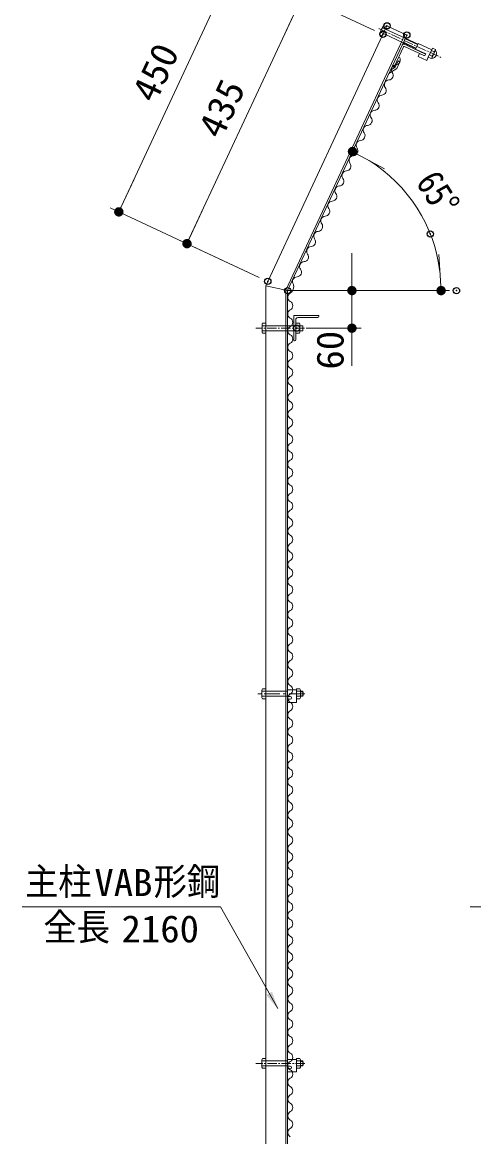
# Model space of a CAD drawing. Units: millimetres at full size. Extents: x -4455 to 4455, y -3150 to 3150.
# Drawn here: x -376 to 344, y -42 to 1737 of the extents above; entities that cross this region are included whole.
import ezdxf
from ezdxf.enums import TextEntityAlignment as Align

# ---------------------------------------------------------------- set-up
doc = ezdxf.new("R2010")
doc.units = ezdxf.units.MM
doc.header["$LTSCALE"] = 20
doc.header["$PDMODE"] = 32
doc.header["$PDSIZE"] = 10
for name, pattern in [('DASHED', [7.5, 6, -1.5]), ('USER1', [2, 1.25, -0.25, 0.25, -0.25]), ('USER3', [1.125, 0.75, -0.125, 0.125, -0.125]), ('USER4', [4.7625, 3.175, -1.5875])]:
    doc.linetypes.add(name, pattern=pattern)
for name, color, linetype, lineweight in [('0-1_SUNPOU', 1, 'Continuous', 18), ('0-4_6文字', 3, 'Continuous', 18), ('0-5_1部材', 7, 'Continuous', 18), ('0-6_8部品', 7, 'Continuous', 18), ('0-A_5寸法', 1, 'Continuous', 18), ('0-C_2網', 4, 'Continuous', 18), ('0-D_AMI', 3, 'Continuous', 18)]:
    doc.layers.add(name, color=color, linetype=linetype, lineweight=lineweight)
doc.layers.add('0-2_DEFPOINTS', color=7, linetype='Continuous')
doc.styles.add('ＭＳ ゴシック', font='')
doc.styles.get('ＭＳ ゴシック').set_extended_font_data('MS Gothic')

# ---------------------------------------------------------------- blocks, each defined once
blk = doc.blocks.new('M1')
at = {"layer": '0-1_SUNPOU'}
blk.add_line((-5, 0), (-38.58, 0), dxfattribs=at)
for points in [[(0, 0), (-5, 0), (-4.96, 0.63)], [(0, 0), (-4.96, -0.63), (-5, 0)], [(0, 0), (-4.96, 0.63), (-4.84, 1.24)], [(0, 0), (-4.84, -1.24), (-4.96, -0.63)], [(0, 0), (-4.84, 1.24), (-4.65, 1.84)], [(0, 0), (-4.65, -1.84), (-4.84, -1.24)], [(0, 0), (-4.65, 1.84), (-4.38, 2.41)], [(0, 0), (-4.38, -2.41), (-4.65, -1.84)], [(0, 0), (-4.38, 2.41), (-4.05, 2.94)], [(0, 0), (-4.05, -2.94), (-4.38, -2.41)], [(0, 0), (-4.05, 2.94), (-3.64, 3.42)], [(0, 0), (-3.64, -3.42), (-4.05, -2.94)], [(0, 0), (-3.64, 3.42), (-3.19, 3.85)], [(0, 0), (-3.19, -3.85), (-3.64, -3.42)], [(0, 0), (-3.19, 3.85), (-2.68, 4.22)], [(0, 0), (-2.68, -4.22), (-3.19, -3.85)], [(0, 0), (-2.68, 4.22), (-2.13, 4.52)], [(0, 0), (-2.13, -4.52), (-2.68, -4.22)], [(0, 0), (-2.13, 4.52), (-1.55, 4.76)], [(0, 0), (-1.55, -4.76), (-2.13, -4.52)], [(0, 0), (-1.55, 4.76), (-0.94, 4.91)], [(0, 0), (-0.94, -4.91), (-1.55, -4.76)], [(0, 0), (-0.94, 4.91), (-0.31, 4.99)], [(0, 0), (-0.31, -4.99), (-0.94, -4.91)], [(0, 0), (-0.31, 4.99), (0.31, 4.99)], [(0, 0), (0.31, -4.99), (-0.31, -4.99)], [(0, 0), (0.31, 4.99), (0.94, 4.91)], [(0, 0), (0.94, 4.91), (1.55, 4.76)], [(0, 0), (1.55, 4.76), (2.13, 4.52)], [(0, 0), (2.13, 4.52), (2.68, 4.22)], [(0, 0), (2.68, 4.22), (3.19, 3.85)], [(0, 0), (3.19, 3.85), (3.64, 3.42)], [(0, 0), (3.64, 3.42), (4.05, 2.94)], [(0, 0), (4.05, 2.94), (4.38, 2.41)], [(0, 0), (4.38, 2.41), (4.65, 1.84)], [(0, 0), (4.65, 1.84), (4.84, 1.24)], [(0, 0), (4.84, 1.24), (4.96, 0.63)], [(0, 0), (4.96, 0.63), (5, 0)], [(0, 0), (0.94, -4.91), (0.31, -4.99)], [(0, 0), (1.55, -4.76), (0.94, -4.91)], [(0, 0), (2.13, -4.52), (1.55, -4.76)], [(0, 0), (2.68, -4.22), (2.13, -4.52)], [(0, 0), (3.19, -3.85), (2.68, -4.22)], [(0, 0), (3.64, -3.42), (3.19, -3.85)], [(0, 0), (4.05, -2.94), (3.64, -3.42)], [(0, 0), (4.38, -2.41), (4.05, -2.94)], [(0, 0), (4.65, -1.84), (4.38, -2.41)], [(0, 0), (4.84, -1.24), (4.65, -1.84)], [(0, 0), (4.96, -0.63), (4.84, -1.24)], [(0, 0), (5, 0), (4.96, -0.63)]]:
    blk.add_solid(points, dxfattribs=at)
blk = doc.blocks.new('NAMIX13')
at = {"layer": '0-D_AMI'}
for centre, start, end in [((-71.1, -133.3), 298.07249, 61.92751), ((71.1, -400), 118.07249, 241.92751), ((-71.1, -666.7), 298.07249, 61.92751), ((71.1, -933.3), 118.07249, 241.92751), ((-71.1, -1200), 298.07249, 61.92751), ((71.1, -1466.7), 118.07249, 241.92751), ((-71.1, -1733.3), 298.07249, 61.92751), ((71.1, -2000), 118.07249, 241.92751), ((-71.1, -2266.7), 298.07249, 61.92751), ((71.1, -2533.3), 118.07249, 241.92751), ((-71.1, -2800), 298.07249, 61.92751), ((71.1, -3066.7), 118.07249, 241.92751), ((-71.1, -3333.3), 298.07249, 61.92751), ((71.1, -3600), 118.07249, 241.92751), ((-71.1, -3866.7), 298.07249, 61.92751), ((71.1, -4133.3), 118.07249, 241.92751), ((-71.1, -4400), 298.07249, 61.92751), ((71.1, -4666.7), 118.07249, 241.92751), ((-71.1, -4933.3), 298.07249, 61.92751), ((71.1, -5200), 118.07249, 241.92751), ((-71.1, -5466.7), 298.07249, 61.92751), ((71.1, -5733.3), 118.07249, 241.92751)]:
    blk.add_arc(centre, 151.1, start, end, dxfattribs=at)
blk = doc.blocks.new('NAMIX5')
at = {"layer": '0-D_AMI'}
for centre, start, end in [((35.6, -200), 118.07249, 241.92751), ((-35.6, -66.7), 298.07249, 61.92751), ((-35.6, -333.3), 298.07249, 61.92751), ((35.6, -466.7), 118.07249, 241.92751), ((-35.6, -600), 298.07249, 61.92751), ((35.6, -733.3), 118.07249, 241.92751), ((-35.6, -866.7), 298.07249, 61.92751), ((35.6, -1000), 118.07249, 241.92751), ((-35.6, -1133.3), 298.07249, 61.92751), ((35.6, -1266.7), 118.07249, 241.92751)]:
    blk.add_arc(centre, 75.6, start, end, dxfattribs=at)
blk = doc.blocks.new('NAMI')
at = {"layer": '0-D_AMI'}
for centre, start, end in [((-71.1, -133.3), 298.07249, 61.92751), ((71.1, -400), 118.07249, 241.92751)]:
    blk.add_arc(centre, 151.1, start, end, dxfattribs=at)

msp = doc.modelspace()

# ---------------------------------------------------------------- linework, layer by layer
at = {"layer": '0-2_DEFPOINTS'}
for p in [(205.83, 1731.07), (205.83, 1731.07), (199.49, 1717.48), (199.49, 1717.48), (237.56, 1716.28), (-222.12, 1434.11), (-113.36, 1383.4), (274.99, 1398.87), (15.66, 1323.23), (47.38, 1308.44), (47.38, 1308.44), (316.79, 1308.44), (61.85, 1248.44), (149.96, 1248.44)]:
    msp.add_point(p, dxfattribs=at)
at = {"layer": '0-4_6文字', "color": 7}
for points in [[(-376.2, 324.86), (-59.97, 324.86), (31.64, 162.25)], [(338.94, 324.86), (655.17, 324.86), (746.79, 162.25)]]:
    msp.add_lwpolyline(points, dxfattribs=at)
msp.add_solid([(32.62, 160.51), (13.36, 184.09), (22.44, 189.2)], dxfattribs=at)
at = {"layer": '0-5_1部材'}
for p, q in [((12.38, 1316.2), (205.83, 1731.07)), ((205.83, 1731.07), (237.56, 1716.28)), ((44.38, 1309.11), (234.84, 1717.55)), ((47.38, 1308.44), (237.56, 1716.28)), ((12.38, 1316.2), (47.38, 1308.44)), ((12.38, 1316.2), (12.38, -551.56)), ((44.38, 1309.11), (44.38, -851.56)), ((57.38, 1268.44), (57.38, 1228.44)), ((57.38, 1268.44), (97.38, 1268.44)), ((95.38, 1265.44), (63.38, 1265.44)), ((97.38, 1268.44), (97.38, 1267.44)), ((60.38, 1262.44), (60.38, 1230.44)), ((57.38, 1228.44), (58.38, 1228.44))]:
    msp.add_line(p, q, dxfattribs=at)
msp.add_lwpolyline([(47.38, 1308.44), (47.38, -551.56), (47.38, -851.56)], dxfattribs=at)
for centre, radius, start, end in [((63.38, 1262.44), 3, 90, 179.99992), ((95.38, 1267.44), 2, 270, 0), ((58.38, 1230.44), 2, 270, 0)]:
    msp.add_arc(centre, radius, start, end, dxfattribs=at)
at = {"layer": '0-6_8部品', "color": 1, "linetype": 'USER3'}
for p, q in [((192.72, 1726.83), (291.87, 1680.6)), ((74.51, 1248.44), (-3.44, 1248.44)), ((75, 74.87), (-3.49, 74.87))]:
    msp.add_line(p, q, dxfattribs=at)
at = {"layer": '0-6_8部品'}
for p, q in [((193.78, 1718.46), (199.63, 1731.02)), ((203.47, 1726), (198.95, 1728.1)), ((199.63, 1731.02), (200.65, 1731.73)), ((205.16, 1729.63), (200.65, 1731.73)), ((193.78, 1718.46), (193.88, 1717.23)), ((198.4, 1715.12), (193.88, 1717.23)), ((200.09, 1718.75), (195.57, 1720.85)), ((235.23, 1711.3), (255.17, 1702)), ((232.03, 1697.34), (217.66, 1666.53)), ((231.22, 1702.69), (267.47, 1685.78)), ((231.85, 1704.05), (251.79, 1694.75)), ((234.03, 1698.07), (264.84, 1683.7)), ((255.59, 1702.91), (251.36, 1693.84)), ((251.36, 1693.84), (267.68, 1686.24)), ((255.59, 1702.91), (277.34, 1692.76)), ((278.61, 1695.48), (271.85, 1680.98)), ((276.92, 1691.85), (273.54, 1684.61)), ((276.92, 1691.85), (281.48, 1689.73)), ((278.61, 1695.48), (283.12, 1693.38)), ((283.23, 1692.14), (283.13, 1693.38)), ((223.78, 1675.12), (219.13, 1665.15)), ((226.5, 1673.85), (221.49, 1663.11)), ((223.78, 1675.12), (226.5, 1673.85)), ((255.72, 1681.88), (258.04, 1686.87)), ((269.31, 1675.54), (255.72, 1681.88)), ((266.83, 1684.42), (267.68, 1686.23)), ((271.85, 1680.98), (269.31, 1675.54)), ((271.85, 1680.98), (276.36, 1678.87)), ((273.54, 1684.61), (278.05, 1682.5)), ((221.49, 1663.11), (208.93, 1654.89)), ((219.13, 1665.15), (211.33, 1660.05)), ((214.31, 1666.43), (215.67, 1665.8)), ((6.78, 1255.37), (7.4, 1256.44)), ((6.78, 1241.51), (6.78, 1255.37)), ((12.38, 1256.44), (7.4, 1256.44)), ((12.38, 1252.44), (7.4, 1252.44)), ((12.38, 1240.44), (12.38, 1256.44)), ((47.38, 1252.44), (60.38, 1252.44)), ((60.38, 1240.44), (60.38, 1256.44)), ((60.38, 1256.44), (66.16, 1256.44)), ((60.38, 1252.44), (66.16, 1252.44)), ((66.78, 1255.37), (66.16, 1256.44)), ((66.78, 1241.51), (66.78, 1255.37)), ((71.85, 1252.44), (66.78, 1252.44)), ((71.85, 1244.44), (71.85, 1252.44)), ((6.78, 1241.51), (7.4, 1240.44)), ((12.38, 1244.44), (7.4, 1244.44)), ((12.38, 1240.44), (7.4, 1240.44)), ((47.38, 1244.44), (60.38, 1244.44)), ((60.38, 1244.44), (66.16, 1244.44)), ((60.38, 1240.44), (66.16, 1240.44)), ((66.78, 1241.51), (66.16, 1240.44)), ((71.85, 1244.44), (66.78, 1244.44)), ((5.98, 670.79), (7.09, 672.71)), ((5.98, 658.95), (5.98, 670.79)), ((5.98, 658.95), (7.09, 657.03)), ((6.66, 668.87), (12.38, 668.87)), ((6.66, 660.87), (12.38, 660.87)), ((7.09, 672.71), (12.38, 672.71)), ((12.38, 657.03), (12.38, 672.71)), ((47.38, 671.19), (47.38, 660.69)), ((47.38, 671.19), (61.58, 671.19)), ((47.38, 660.69), (51.33, 660.69)), ((61.58, 657.03), (61.58, 672.71)), ((61.58, 671.19), (61.58, 651.19)), ((67.29, 668.87), (61.58, 668.87)), ((67.29, 660.87), (61.58, 660.87)), ((67.98, 658.95), (66.87, 657.03)), ((67.98, 658.95), (67.98, 670.79)), ((67.98, 668.87), (71.53, 668.87)), ((67.98, 660.87), (71.53, 660.87)), ((71.53, 660.87), (71.53, 668.87)), ((7.09, 657.03), (12.38, 657.03)), ((47.38, 656.19), (51.33, 656.19)), ((47.38, 656.19), (47.38, 651.19)), ((47.38, 651.19), (61.58, 651.19)), ((66.87, 657.03), (61.58, 657.03)), ((5.98, 80.79), (7.09, 82.71)), ((5.98, 68.95), (5.98, 80.79)), ((6.66, 78.87), (12.38, 78.87)), ((7.09, 82.71), (12.38, 82.71)), ((12.38, 67.03), (12.38, 82.71)), ((47.38, 81.19), (47.38, 70.69)), ((47.38, 81.19), (61.58, 81.19)), ((61.58, 67.03), (61.58, 82.71)), ((61.58, 81.19), (61.58, 61.19)), ((67.29, 78.87), (61.58, 78.87)), ((67.98, 68.95), (67.98, 80.79)), ((67.98, 78.87), (71.53, 78.87)), ((71.53, 70.87), (71.53, 78.87)), ((5.98, 68.95), (7.09, 67.03)), ((6.66, 70.87), (12.38, 70.87)), ((7.09, 67.03), (12.38, 67.03)), ((47.38, 70.69), (51.33, 70.69)), ((47.38, 66.19), (51.33, 66.19)), ((47.38, 66.19), (47.38, 61.19)), ((47.38, 61.19), (61.58, 61.19)), ((67.29, 70.87), (61.58, 70.87)), ((66.87, 67.03), (61.58, 67.03)), ((67.98, 68.95), (66.87, 67.03)), ((67.98, 70.87), (71.53, 70.87))]:
    msp.add_line(p, q, dxfattribs=at)
at = {"layer": '0-6_8部品', "color": 3, "linetype": 'USER4'}
for p, q in [((203.47, 1726), (235.1, 1711.36)), ((200.09, 1718.75), (231.72, 1704.11)), ((12.38, 1252.44), (47.38, 1252.44)), ((12.38, 1244.44), (47.38, 1244.44)), ((12.38, 668.87), (47.38, 668.87)), ((12.38, 78.87), (47.38, 78.87))]:
    msp.add_line(p, q, dxfattribs=at)
at = {"layer": '0-6_8部品', "color": 4}
for p, q in [((234.89, 1710.57), (254.83, 1701.27)), ((232.19, 1704.77), (252.13, 1695.47))]:
    msp.add_line(p, q, dxfattribs=at)
at = {"layer": '0-6_8部品', "color": 1, "linetype": 'USER1'}
msp.add_line((75, 664.87), (-3.49, 664.87), dxfattribs=at)
at = {"layer": '0-6_8部品', "color": 3, "linetype": 'DASHED'}
for p, q in [((12.38, 660.87), (47.38, 660.87)), ((12.38, 70.87), (47.38, 70.87))]:
    msp.add_line(p, q, dxfattribs=at)
at = {"layer": '0-6_8部品', "color": 1}
for p, q in [((67.98, 668.07), (71.93, 668.07)), ((67.98, 661.67), (71.93, 661.67)), ((67.98, 78.07), (71.94, 78.07)), ((67.98, 71.67), (71.94, 71.67))]:
    msp.add_line(p, q, dxfattribs=at)
at = {"layer": '0-6_8部品'}
for points in [[(283.23, 1692.14), (277.38, 1679.58), (276.36, 1678.87)], [(67.98, 670.79), (66.87, 672.71), (61.58, 672.71)], [(67.98, 80.79), (66.87, 82.71), (61.58, 82.71)]]:
    msp.add_lwpolyline(points, dxfattribs=at)
for centre, radius, start, end in [((208.66, 1719.17), 13.19, 137.35573, 172.65509), ((206.18, 1727.96), 7.23, 155.00224, 178.88522), ((200.33, 1715.41), 7.23, 131.11235, 155.00092), ((232.18, 1700.03), 2, 64.99207, 154.99219), ((233.39, 1696.71), 1.5, 65.00722, 155.00732), ((277.5, 1687.02), 7.61, 269.02866, 41.50311), ((276.68, 1695.2), 7.27, 311.37286, 335.0017), ((265.47, 1685.06), 1.5, 245.00729, 334.96823), ((270.82, 1682.64), 7.23, 334.99903, 358.96354), ((267.28, 1692.07), 14.39, 318.38929, 350.69312), ((216.3, 1667.16), 1.5, 245.00729, 334.99213), ((14.01, 1255.37), 7.23, 179.99992, 203.88486), ((19.97, 1248.44), 13.19, 162.35463, 197.65355), ((59.55, 1255.37), 7.23, 336.12625, 0), ((53.53, 1248.45), 13.25, 342.41266, 17.55417), ((14.01, 1241.51), 7.23, 156.1122, 179.99992), ((59.55, 1241.51), 7.23, 0, 23.88957), ((9.01, 670.79), 3.03, 180, 219.3382), ((17.98, 664.87), 12, 160.52878, 199.47122), ((9.01, 658.95), 3.03, 140.6618, 180), ((51.33, 658.44), 2.25, 270, 90), ((64.95, 670.79), 3.03, 320.6618, 0), ((55.98, 664.87), 12, 340.52878, 19.47122), ((64.95, 658.95), 3.03, 0, 39.3382), ((64.6, 664.87), 8, 330, 30), ((9.01, 80.79), 3.03, 180, 219.3382), ((17.98, 74.87), 12, 160.52878, 199.47122), ((64.95, 80.79), 3.03, 320.6618, 0), ((55.98, 74.87), 12, 340.52878, 19.47122), ((64.6, 74.87), 8, 330, 30), ((9.01, 68.95), 3.03, 140.6618, 180), ((51.33, 68.44), 2.25, 270, 90), ((64.95, 68.95), 3.03, 0, 39.3382)]:
    msp.add_arc(centre, radius, start, end, dxfattribs=at)
at = {"layer": '0-A_5寸法'}
for p, q in [((-31.94, 1841.95), (-222.12, 1434.11)), ((185.9, 1723.82), (56.88, 1783.98)), ((185.9, 1723.82), (56.88, 1783.98)), ((70.48, 1777.64), (-113.36, 1383.4)), ((57.8, 1750.45), (45.12, 1723.26)), ((2.06, 1329.57), (-235.71, 1440.45)), ((2.06, 1329.57), (-126.95, 1389.73)), ((149.96, 1338.44), (149.96, 1368.44)), ((47.38, 1308.44), (305.5, 1308.44)), ((62.38, 1308.44), (164.96, 1308.44)), ((149.96, 1308.44), (149.96, 1248.44)), ((76.85, 1248.44), (164.96, 1248.44)), ((149.96, 1218.44), (149.96, 1188.44))]:
    msp.add_line(p, q, dxfattribs=at)
msp.add_arc((47.38, 1308.44), 244.92, 7.02254, 57.97755, dxfattribs=at)
at = {"layer": '0-C_2網', "color": 3}
msp.add_arc((44.03, 1315.13), 13.05, 305.3405, 14.52723, dxfattribs=at)
at = {"layer": '0-D_AMI'}
for centre, start, end in [((219.67, 1676.38), 273.07249, 36.92751), ((208.4, 1652.21), 273.07249, 36.92751), ((220.48, 1661.29), 93.07249, 216.92751), ((209.21, 1637.13), 93.07249, 216.92751), ((197.94, 1612.96), 93.07249, 216.92751), ((197.13, 1628.05), 273.07249, 36.92751), ((185.86, 1603.88), 273.07249, 36.92751), ((186.67, 1588.79), 93.07249, 216.92751), ((55.13, 1297.81), 118.07249, 241.92751)]:
    msp.add_arc(centre, 7.56, start, end, dxfattribs=at)

# ---------------------------------------------------------------- block references
at = {"layer": '0-A_5寸法', "xscale": 1.5, "yscale": 1.5}
for p, rotation in [((70.48, 1777.64), 65.00003), ((70.48, 1777.64), 65.00003), ((150.88, 1530.41), 151.48883), ((-222.12, 1434.11), 245.00003), ((-113.36, 1383.4), 245.00003), ((149.96, 1308.44), 270), ((292.3, 1308.44), 273.51127), ((149.96, 1248.44), 90)]:
    msp.add_blockref('M1', p, dxfattribs=dict(at, rotation=rotation))
at = {"layer": '0-C_2網', "xscale": 0.05, "yscale": 0.05, "rotation": 335}
msp.add_blockref('NAMIX13', (180.63, 1584.25), dxfattribs=at)
at = {"layer": '0-C_2網'}
for name, p, xscale, yscale in [('NAMI', (51.58, 1291.15), 0.05, 0.05), ('NAMIX5', (51.58, 1264.48), 0.1, 0.1), ('NAMIX13', (51.58, 1131.15), 0.05, 0.05), ('NAMIX13', (51.58, 837.81), 0.05, 0.05), ('NAMIX13', (51.58, 544.48), 0.05, 0.05), ('NAMIX13', (51.58, 251.15), 0.05, 0.05)]:
    msp.add_blockref(name, p, dxfattribs=dict(at, xscale=xscale, yscale=yscale))

# ---------------------------------------------------------------- texts
at = {"layer": '0-4_6文字', "style": 'ＭＳ ゴシック'}
for s, width, p in [('主柱', 0.9, (-371.88, 330.71)), ('形鋼', 0.9, (-166.61, 330.71)), ('VAB', 1.05, (-261.08, 328.99)), ('全長', 0.9, (-342.49, 258.05)), ('2160', 1.05, (-217.76, 255.07))]:
    msp.add_text(s, height=43.26, dxfattribs=dict(at, width=width)).set_placement(p, align=Align.BOTTOM_LEFT)
at = {"layer": '0-A_5寸法', "color": 3, "style": 'ＭＳ ゴシック'}
for s, rotation, width, p in [('450', 65, 1.05, (-152.09, 1600.07)), ('435', 65, 1.05, (-46.51, 1542.55)), ('65°', 302.5, 0.85, (239.82, 1474.62)), ('60', 90, 1.05, (149.59, 1182.44))]:
    msp.add_text(s, height=43.26, rotation=rotation, dxfattribs=dict(at, width=width)).set_placement(p, align=Align.BOTTOM_LEFT)

doc.saveas('drawing.dxf')
